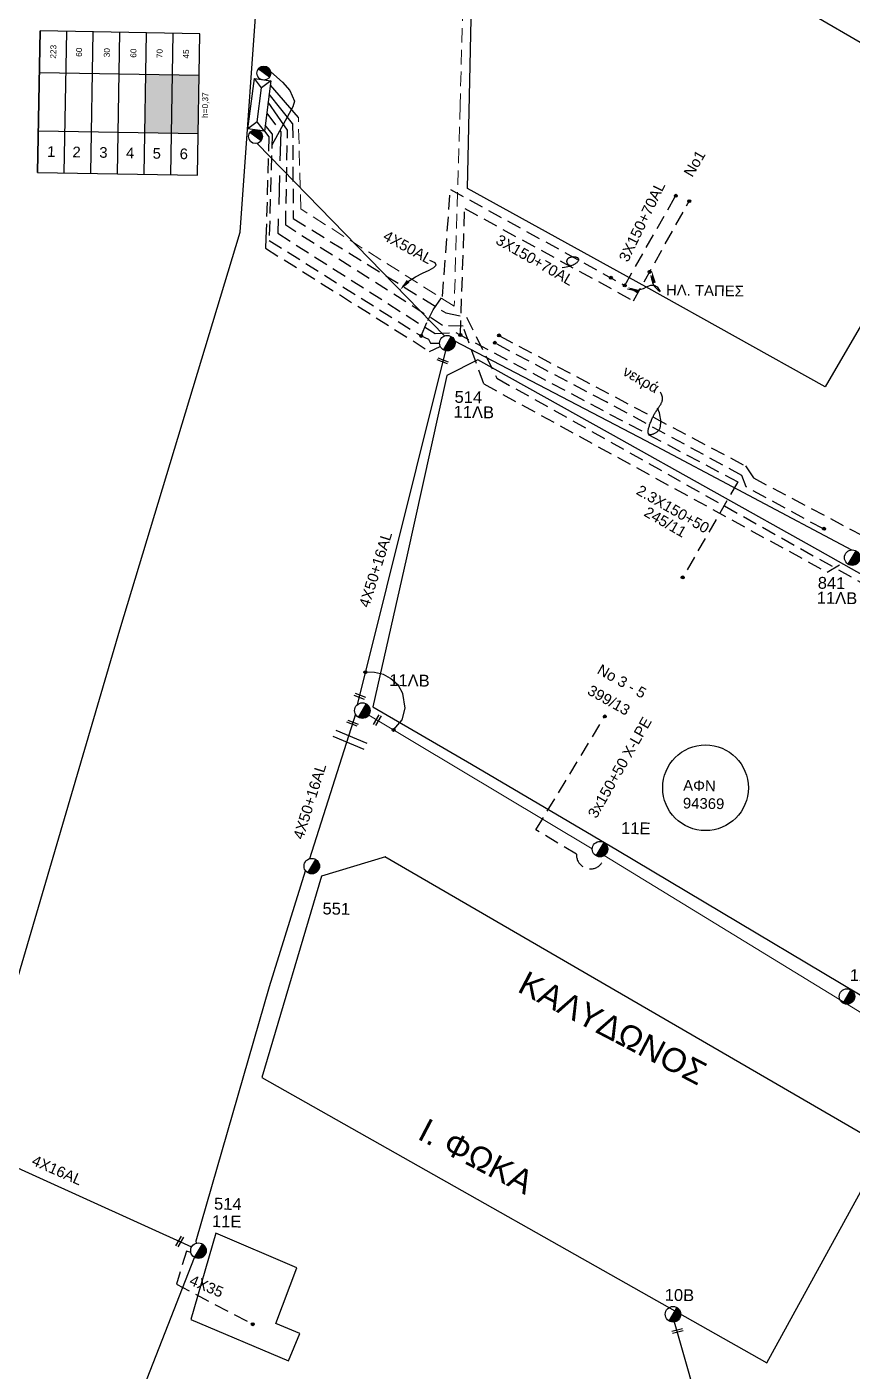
# Model space of a CAD drawing. Header units: millimetres. Extents: x 2875 to 4053, y 1200 to 1741.
# Drawn here: x 3603.2 to 3675.4, y 1558.4 to 1676.1 of the extents above; entities that cross this region are included whole.
import ezdxf
from ezdxf.enums import TextEntityAlignment as Align

# ---------------------------------------------------------------- set-up
doc = ezdxf.new("R2010")
doc.units = ezdxf.units.MM
doc.linetypes.add('DASHED', pattern=[19.05, 12.7, -6.35])
doc.layers.add('Άγνωστα', color=7, linetype='Continuous', lineweight=5)
for name, color, linetype in [('Ασφαλειοκιβώτια Χ.Τ 6 αναχωρήσεων', 7, 'Continuous'), ('Γέφυρες Εναέριου Δικτύου', 7, 'Continuous'), ('Γυμνά εναέρια ΧΤ (3Φ)   4x16AL', 7, 'Continuous'), ('Γυμνά εναέρια ΧΤ (3Φ)   4x35AL', 7, 'Continuous'), ('Γυμνά εναέρια ΧΤ (3Φ)   4x50AL', 7, 'Continuous'), ('Γυμνά εναέρια ΧΤ και ΦΟΠ (3Φ)   4x50+16AL', 7, 'Continuous'), ('Επιγραφές - Σχήματα', 7, 'Continuous'), ('Καλώδια ΧΤ   3x150+50AL XLPE', 7, 'DASHED'), ('Καλώδια ΧΤ   3x150+70AL', 7, 'DASHED'), ('Μηχανική τομή', 7, 'Continuous'), ('Στύλος ΦΜ', 7, 'Continuous'), ('Στύλος ΦΜ @ 1', 7, 'Continuous'), ('Συνδέσεις', 7, 'Continuous'), ('Τομή', 7, 'Continuous'), ('Υποσταθμός εναέριος 2 στύλων', 7, 'Continuous'), ('Υποσταθμός πόλεως', 7, 'Continuous'), ('Υπόβαθρο ΔΕΗ', 7, 'Continuous'), ('Υπόγεια καλώδια Δικτύου ΧΤ και Παρ. ΧΤ - 3X150+70 AL', 7, 'DASHED')]:
    doc.layers.add(name, color=color, linetype=linetype)
doc.styles.add('arial', font='ARIAL.TTF')
doc.styles.get("Standard").update_dxf_attribs({"font": 'ARIAL.TTF'})
doc.linetypes.add('SYN_LINE', pattern='A,0.5,-0.0001,["/\\/\\/\\/",Standard,S=0.1,R=0,X=0,Y=-0.05],-0.25', length=0.7501)

# ---------------------------------------------------------------- blocks, each defined once
blk = doc.blocks.new('_ΣΥΝΔΕΣΗ')
at = {"layer": 'Συνδέσεις', "linetype": 'SYN_LINE', "ltscale": 40}
blk.add_hatch(color=256, dxfattribs=at).paths.add_polyline_path([(0.5, -0.01, 1), (-0.5, -0.01, 1)])
at = {"layer": 'Συνδέσεις'}
blk.add_circle((0, -0.01), 0.5, dxfattribs=at)
blk = doc.blocks.new('ΥΠΑΡΧΩΝ ΤΣΙΜΕΝΤΕΝΙΟΣ ΣΤΥΛΟΣ')
at = {"layer": 'Στύλος ΦΜ'}
blk.add_hatch(color=256, dxfattribs=at).paths.add_polyline_path([(-1.29, -2.28, 0.574793), (2.62, 0, 0.268822), (1.3, 2.27)])
blk.add_line((-1.29, -2.28), (1.3, 2.27), dxfattribs=at)
blk.add_circle((0, 0), 2.62, dxfattribs=at)
at = {"layer": 'Στύλος ΦΜ', "flags": 4}
for tag, p in [('ΑΡΙΘΜΟΣ', (-4.68, 8.05)), ('ΤΥΠΟΣ', (-4.91, 3.03))]:
    blk.add_attdef(tag, p, '', height=4, dxfattribs=at)
blk = doc.blocks.new('ΜΗΧΑΝΙΚΗ ΤΟΜΗ')
at = {"layer": 'Μηχανική τομή', "ltscale": 40}
for p, q in [((-1.89, 0.78), (1.89, 0.78)), ((1.89, 0), (-1.89, 0))]:
    blk.add_line(p, q, dxfattribs=at)
blk = doc.blocks.new('ΥΠΟΣΤΑΘΜΟΣ ΕΝΑΕΡΙΟΣ ΕΠΙ 2 ΣΤΥΛΩΝ')
at = {"layer": 'Υποσταθμός εναέριος 2 στύλων', "linetype": 'Continuous'}
for points in [[(-11.97, -2.11, 0.574793), (-8.45, -0.07, 0.268822), (-9.64, 1.98)], [(9.68, -2.15, 0.574793), (13.19, -0.1, 0.268822), (12.01, 1.95)]]:
    blk.add_hatch(color=256, dxfattribs=at).paths.add_polyline_path(points)
for p, q in [((-11.97, -2.11), (-9.64, 1.98)), ((9.68, -2.15), (12.01, 1.95))]:
    blk.add_line(p, q, dxfattribs=at)
for centre in [(-10.81, -0.07), (10.84, -0.1)]:
    blk.add_circle(centre, 2.36, dxfattribs=at)
at = {"layer": 'Υποσταθμός πόλεως', "linetype": 'Continuous', "ltscale": 40}
blk.add_lwpolyline([(-8.57, 2.82), (8.57, 2.82), (8.57, -2.82), (-8.57, -2.82)], close=True, dxfattribs=at)
for points in [[(-5.75, 0), (-8.57, 2.82)], [(-8.57, -2.82), (-5.75, 0)], [(-5.75, 0), (5.75, 0)], [(5.75, 0), (8.57, 2.82)], [(8.57, -2.82), (5.75, 0)]]:
    blk.add_lwpolyline(points, dxfattribs=at)
at = {"layer": 'Υποσταθμός εναέριος 2 στύλων', "ltscale": 40, "flags": 1}
for tag, p in [('ΜΕΤΑΣΧΗΜΑΤΙΣΜΟΣ', (14.09, 2.51)), ('ΙΣΧΥΣ', (14.07, -0.28)), ('ΑΡΙΘΜΟΣ', (14.19, -3))]:
    blk.add_attdef(tag, p, '', height=1.8, dxfattribs=at)
blk = doc.blocks.new('ΤΟΜΗ')
at = {"layer": 'Τομή', "ltscale": 40}
for p, q in [((-5.68, 0), (5.68, 0)), ((5.68, -2.33), (-5.68, -2.33))]:
    blk.add_line(p, q, dxfattribs=at)
blk = doc.blocks.new('ΑΣΦΑΛΕΙΟΚΙΒΩΤΙΟ ΥΠΟΣΤΑΘΜΟΥ 6 ΑΝΑΧΩΡΗΣΕΩΝ')
at = {"layer": 'Ασφαλειοκιβώτια Χ.Τ 6 αναχωρήσεων', "ltscale": 40}
for p, q in [((-23.91, 27), (23.91, 27)), ((-9.83, 27), (-9.83, -27)), ((9.83, 27), (9.83, -27)), ((-23.91, 18), (23.91, 18)), ((-23.91, 9), (23.91, 9)), ((-23.91, 0), (23.91, 0)), ((-23.91, -9), (23.91, -9)), ((-23.91, -18), (23.91, -18))]:
    blk.add_line(p, q, dxfattribs=at)
at = {"layer": 'Ασφαλειοκιβώτια Χ.Τ 6 αναχωρήσεων'}
blk.add_lwpolyline([(-23.91, -27), (23.91, -27), (23.91, 27), (-23.91, 27)], close=True, dxfattribs=at)
for s, p in [('1', (-18.59, 23.92)), ('2', (-18.59, 15.35)), ('3', (-18.59, 6.28)), ('4', (-18.59, -2.75)), ('5', (-18.59, -11.76)), ('6', (-18.59, -20.89))]:
    blk.add_text(s, height=3.6, rotation=270, dxfattribs=at).set_placement(p)
at = {"layer": 'Ασφαλειοκιβώτια Χ.Τ 6 αναχωρήσεων', "ltscale": 40}
for tag, height, p in [('ΟΝΟΜΑ', 5, (-0.27, 31.68)), ('ΚΕΙΜΕΝΟ 1', 2, (16.95, 22.41)), ('ΚΕΙΜΕΝΟ 2', 2, (16.95, 13.71)), ('ΚΕΙΜΕΝΟ 3', 2, (16.95, 4.31)), ('ΚΕΙΜΕΝΟ 4', 2, (16.95, -4.67)), ('ΚΕΙΜΕΝΟ 5', 2, (16.95, -13.51)), ('ΚΕΙΜΕΝΟ 6', 2, (16.95, -22.43)), ('ΣΧ', 2, (-0.21, -29.21))]:
    blk.add_attdef(tag, text='', height=height, dxfattribs=at).set_placement(p, align=Align.MIDDLE_CENTER)

msp = doc.modelspace()

# ---------------------------------------------------------------- hatches: boundary and pattern name
at = {"layer": 'Ασφαλειοκιβώτια Χ.Τ 6 αναχωρήσεων'}
for color, points in [(30, [(3615.92, 1671.92), (3613.589, 1671.96), (3613.502, 1666.869), (3615.833, 1666.829)]), (173, [(3618.251, 1671.88), (3615.92, 1671.92), (3615.833, 1666.829), (3618.164, 1666.789)]), (1, [(3618.251, 1671.88), (3615.92, 1671.92), (3615.833, 1666.829), (3618.164, 1666.789)]), (5, [(3618.251, 1671.88), (3615.92, 1671.92), (3615.833, 1666.829), (3618.164, 1666.789)]), (27, [(3618.251, 1671.88), (3615.92, 1671.92), (3615.833, 1666.829), (3618.164, 1666.789)])]:
    msp.add_hatch(color=color, dxfattribs=at).paths.add_polyline_path(points)

# ---------------------------------------------------------------- linework, layer by layer
at = {"layer": 'Άγνωστα', "color": 1, "linetype": 'DASHED', "ltscale": 0.1}
for points in [[(3644.051, 1716.51), (3643.331, 1704.488), (3641.589, 1687.438), (3641.101, 1669.269), (3640.587, 1651.663), (3627.147, 1660.178)], [(3627.147, 1660.178), (3626.939, 1668.186)]]:
    msp.add_lwpolyline(points, dxfattribs=at)
at = {"layer": 'Άγνωστα', "color": 5}
for points in [[(3633.099, 1615.874), (3652.676, 1604.147)], [(3653.725, 1603.569), (3691.525, 1580.428)]]:
    msp.add_lwpolyline(points, dxfattribs=at)
at = {"layer": 'Γέφυρες Εναέριου Δικτύου'}
msp.add_lwpolyline([(3635.272, 1614.573), (3636.015, 1615.463), (3636.299, 1616.476), (3636.079, 1617.759), (3635.698, 1618.462), (3635.019, 1619.066), (3634.386, 1619.431), (3633.617, 1619.601), (3632.806, 1619.629)], dxfattribs=at)
at = {"layer": 'Γυμνά εναέρια ΧΤ (3Φ)   4x16AL', "color": 1, "ltscale": 0.1}
msp.add_lwpolyline([(3617.609, 1569.284), (3599.19, 1577.645)], dxfattribs=at)
at = {"layer": 'Γυμνά εναέρια ΧΤ (3Φ)   4x35AL', "color": 1, "linetype": 'DASHED', "ltscale": 0.1}
msp.add_lwpolyline([(3617.536, 1568.821), (3617.151, 1568.951), (3616.26, 1566.048), (3622.946, 1562.539)], dxfattribs=at)
at = {"layer": 'Γυμνά εναέρια ΧΤ (3Φ)   4x50AL', "color": 173}
for points in [[(3623.337, 1665.923), (3639.731, 1649.064)], [(3623.599, 1666.369), (3623.599, 1666.369)]]:
    msp.add_lwpolyline(points, dxfattribs=at)
at = {"layer": 'Γυμνά εναέρια ΧΤ και ΦΟΠ (3Φ)   4x50+16AL', "color": 30, "linetype": 'DASHED', "ltscale": 0.1}
msp.add_lwpolyline([(3626.437, 1667.665), (3626.49, 1659.349)], dxfattribs=at)
at = {"layer": 'Γυμνά εναέρια ΧΤ και ΦΟΠ (3Φ)   4x50+16AL', "color": 5, "linetype": 'DASHED', "ltscale": 0.1}
for points in [[(3624.652, 1666.757), (3624.379, 1657.432)], [(3624.379, 1657.432), (3637.691, 1649.063), (3638.332, 1648.785), (3638.52, 1648.417), (3639.301, 1648.425)]]:
    msp.add_lwpolyline(points, dxfattribs=at)
at = {"layer": 'Γυμνά εναέρια ΧΤ και ΦΟΠ (3Φ)   4x50+16AL', "color": 7, "linetype": 'DASHED', "ltscale": 0.1}
msp.add_lwpolyline([(3644.555, 1649.06), (3666.078, 1637.695), (3666.784, 1636.629), (3676.491, 1631.5), (3677.465, 1630.935), (3677.933, 1630.074), (3697.429, 1618.716), (3697.429, 1618.716)], dxfattribs=at)
at = {"layer": 'Γυμνά εναέρια ΧΤ και ΦΟΠ (3Φ)   4x50+16AL', "color": 5}
msp.add_lwpolyline([(3639.813, 1647.775), (3632.095, 1616.772)], dxfattribs=at)
at = {"layer": 'Γυμνά εναέρια ΧΤ και ΦΟΠ (3Φ)   4x50+16AL', "color": 1}
for points in [[(3631.94, 1615.956), (3627.915, 1603.295)], [(3604.699, 1534.737), (3617.85, 1568.398)]]:
    msp.add_lwpolyline(points, dxfattribs=at)
at = {"layer": 'Γυμνά εναέρια ΧΤ και ΦΟΠ (3Φ)   4x50+16AL', "color": 1, "ltscale": 0.1}
msp.add_lwpolyline([(3618.026, 1569.639), (3617.989, 1569.848), (3624.419, 1592.097), (3627.576, 1602.242)], dxfattribs=at)
at = {"layer": 'Γυμνά εναέρια ΧΤ και ΦΟΠ (3Φ)   4x50+16AL', "color": 133, "ltscale": 0.1}
msp.add_lwpolyline([(3667.779, 1535), (3659.861, 1562.725)], dxfattribs=at)
at = {"layer": 'Επιγραφές - Σχήματα', "color": 30}
msp.add_lwpolyline([(3626.437, 1667.665), (3624.388, 1670.218)], dxfattribs=at)
at = {"layer": 'Επιγραφές - Σχήματα', "color": 1}
msp.add_lwpolyline([(3626.939, 1668.186), (3624.491, 1671.016)], dxfattribs=at)
at = {"layer": 'Επιγραφές - Σχήματα', "color": 27}
msp.add_lwpolyline([(3625.991, 1667.078), (3624.298, 1669.521)], dxfattribs=at)
at = {"layer": 'Επιγραφές - Σχήματα', "color": 5}
msp.add_lwpolyline([(3624.652, 1666.757), (3624.038, 1667.503)], dxfattribs=at)
at = {"layer": 'Επιγραφές - Σχήματα'}
for points in [[(3650.05, 1655.068), (3650.231, 1655.085), (3650.395, 1655.109), (3650.543, 1655.139), (3650.677, 1655.173), (3650.796, 1655.211), (3650.903, 1655.252), (3650.999, 1655.294), (3651.084, 1655.337), (3651.161, 1655.38), (3651.228, 1655.423), (3651.288, 1655.465), (3651.339, 1655.506), (3651.382, 1655.546), (3651.418, 1655.584), (3651.446, 1655.621), (3651.467, 1655.657), (3651.482, 1655.691), (3651.49, 1655.723), (3651.492, 1655.753), (3651.489, 1655.782), (3651.48, 1655.808), (3651.466, 1655.833), (3651.447, 1655.856), (3651.423, 1655.878), (3651.395, 1655.897), (3651.364, 1655.915), (3651.328, 1655.931), (3651.289, 1655.944), (3651.247, 1655.956), (3651.201, 1655.965), (3651.152, 1655.971), (3651.1, 1655.975), (3651.046, 1655.976), (3650.99, 1655.974), (3650.933, 1655.969), (3650.876, 1655.962), (3650.821, 1655.953), (3650.768, 1655.941), (3650.718, 1655.927), (3650.672, 1655.91), (3650.631, 1655.892), (3650.596, 1655.871), (3650.564, 1655.849), (3650.537, 1655.826), (3650.513, 1655.802), (3650.493, 1655.777), (3650.476, 1655.751), (3650.462, 1655.726), (3650.45, 1655.7), (3650.44, 1655.674), (3650.433, 1655.648), (3650.428, 1655.622), (3650.427, 1655.595), (3650.428, 1655.567), (3650.432, 1655.538), (3650.439, 1655.507), (3650.449, 1655.475), (3650.465, 1655.442), (3650.489, 1655.407), (3650.522, 1655.371), (3650.567, 1655.333), (3650.626, 1655.294), (3650.702, 1655.253), (3650.796, 1655.211)], [(3636.066, 1653.394), (3636.576, 1653.862), (3637.185, 1654.247), (3637.814, 1654.565), (3638.381, 1654.83), (3638.808, 1655.058), (3639.014, 1655.266), (3638.918, 1655.467), (3638.44, 1655.68)], [(3655.769, 1653.191), (3656.299, 1653.058), (3656.754, 1653.091), (3657.148, 1653.222), (3657.492, 1653.382), (3657.799, 1653.503), (3658.08, 1653.516), (3658.348, 1653.352), (3658.616, 1652.943)], [(3657.792, 1654.358), (3657.865, 1654.05), (3657.939, 1653.8), (3658.017, 1653.598), (3658.104, 1653.434), (3658.203, 1653.296), (3658.319, 1653.176), (3658.455, 1653.061), (3658.616, 1652.943)], [(3658.358, 1642.784), (3658.447, 1642.561), (3658.515, 1642.357), (3658.564, 1642.17), (3658.598, 1642), (3658.619, 1641.846), (3658.631, 1641.706), (3658.635, 1641.579), (3658.634, 1641.465), (3658.631, 1641.363), (3658.626, 1641.27), (3658.618, 1641.187), (3658.607, 1641.112), (3658.592, 1641.044), (3658.574, 1640.982), (3658.551, 1640.924), (3658.524, 1640.871), (3658.492, 1640.82), (3658.456, 1640.772), (3658.415, 1640.727), (3658.372, 1640.684), (3658.326, 1640.645), (3658.278, 1640.608), (3658.228, 1640.574), (3658.177, 1640.544), (3658.126, 1640.516), (3658.075, 1640.492), (3658.025, 1640.471), (3657.976, 1640.453), (3657.929, 1640.439), (3657.884, 1640.427), (3657.842, 1640.419), (3657.803, 1640.414), (3657.768, 1640.412), (3657.737, 1640.414), (3657.708, 1640.418), (3657.683, 1640.425), (3657.661, 1640.434), (3657.641, 1640.446), (3657.623, 1640.46), (3657.607, 1640.476), (3657.593, 1640.494), (3657.58, 1640.514), (3657.57, 1640.538), (3657.562, 1640.565), (3657.557, 1640.596), (3657.554, 1640.632), (3657.554, 1640.673), (3657.558, 1640.72), (3657.565, 1640.774), (3657.575, 1640.833), (3657.588, 1640.898), (3657.604, 1640.967), (3657.623, 1641.04), (3657.645, 1641.116), (3657.669, 1641.195), (3657.695, 1641.275), (3657.724, 1641.357), (3657.754, 1641.439), (3657.786, 1641.522), (3657.82, 1641.604), (3657.854, 1641.686), (3657.889, 1641.766), (3657.924, 1641.844), (3657.959, 1641.92), (3657.994, 1641.994), (3658.029, 1642.065), (3658.065, 1642.134), (3658.1, 1642.201), (3658.137, 1642.267), (3658.174, 1642.333), (3658.213, 1642.398), (3658.254, 1642.463), (3658.296, 1642.528), (3658.34, 1642.594), (3658.384, 1642.659), (3658.429, 1642.723), (3658.472, 1642.786), (3658.515, 1642.847), (3658.555, 1642.907), (3658.593, 1642.964), (3658.628, 1643.018), (3658.66, 1643.071), (3658.689, 1643.123), (3658.715, 1643.174), (3658.739, 1643.226), (3658.76, 1643.28), (3658.779, 1643.336), (3658.796, 1643.396), (3658.81, 1643.46), (3658.82, 1643.529), (3658.823, 1643.606), (3658.815, 1643.691), (3658.795, 1643.786), (3658.76, 1643.893), (3658.706, 1644.013), (3658.632, 1644.147)]]:
    msp.add_lwpolyline(points, dxfattribs=at)
msp.add_circle((3662.586, 1609.505), 3.751, dxfattribs=at)
for points in [[(3657.897, 1653.676), (3657.903, 1654.727), (3658.238, 1653.731)], [(3636.677, 1653.736), (3635.842, 1653.098), (3636.425, 1653.972)], [(3656.652, 1652.767), (3655.764, 1653.329), (3656.786, 1653.085)]]:
    msp.add_solid(points, dxfattribs=at)
at = {"layer": 'Καλώδια ΧΤ   3x150+50AL XLPE', "ltscale": 0.1}
msp.add_lwpolyline([(3623.973, 1667), (3624.364, 1666.502), (3624.104, 1657.604), (3624.078, 1656.734), (3638.432, 1647.712), (3639.364, 1648.146)], dxfattribs=at)
at = {"layer": 'Καλώδια ΧΤ   3x150+50AL XLPE', "color": 30, "linetype": 'DASHED', "ltscale": 0.1}
msp.add_lwpolyline([(3626.49, 1659.349), (3639.864, 1651.079), (3641.647, 1650.721), (3644.32, 1645.36)], dxfattribs=at)
at = {"layer": 'Καλώδια ΧΤ   3x150+50AL XLPE', "color": 30, "ltscale": 0.1}
msp.add_lwpolyline([(3644.32, 1645.36), (3696.961, 1615.831), (3699.581, 1615.705)], dxfattribs=at)
at = {"layer": 'Καλώδια ΧΤ   3x150+50AL XLPE', "color": 5, "ltscale": 0.1}
msp.add_lwpolyline([(3653.725, 1603.569, -1.0068382), (3651.294, 1603.686), (3647.739, 1605.816), (3653.836, 1615.868)], format="xyb", dxfattribs=at)
at = {"layer": 'Καλώδια ΧΤ   3x150+70AL', "color": 173, "ltscale": 0.2}
msp.add_lwpolyline([(3625.393, 1666.922), (3625.147, 1658.049)], dxfattribs=at)
at = {"layer": 'Υπόβαθρο ΔΕΗ', "ltscale": 0.1}
for points in [[(3544.468, 1707.688), (3528.479, 1697.216), (3512.135, 1686.477), (3508.288, 1689.436), (3471.173, 1657.116), (3426.417, 1618.089), (3400.959, 1595.92), (3382.026, 1579.924), (3562.541, 1488.659), (3581.02, 1531.217), (3584.201, 1530.682), (3602.253, 1592.476), (3611.325, 1623.345), (3621.855, 1658.158), (3623.577, 1682.334), (3625.312, 1706.779)], [(3634.573, 1603.458), (3628.965, 1601.755), (3623.734, 1584.145), (3667.946, 1559.159), (3678.323, 1578.037), (3634.508, 1603.468)], [(3619.725, 1570.515), (3617.534, 1562.943), (3626.071, 1559.348), (3627.074, 1561.728), (3624.972, 1562.614), (3626.805, 1567.478), (3619.725, 1570.515)]]:
    msp.add_lwpolyline(points, dxfattribs=at)
at = {"layer": 'Υπόβαθρο ΔΕΗ'}
msp.add_lwpolyline([(3642.318, 1688.079), (3649.276, 1690.367), (3661.45, 1683.34), (3686.993, 1668.478), (3673.047, 1644.607), (3657.361, 1653.349), (3641.744, 1661.961), (3642.135, 1679.546), (3642.318, 1688.079)], dxfattribs=at)
msp.add_lwpolyline([(3683.576, 1586.948), (3690.682, 1599.541), (3699.459, 1615.079), (3672.405, 1630.331), (3654.281, 1640.483), (3642.655, 1646.976), (3639.93, 1645.594), (3636.402, 1629.635), (3633.449, 1616.591), (3642.089, 1611.585), (3654.877, 1604.057)], close=True, dxfattribs=at)
at = {"layer": 'Υπόγεια καλώδια Δικτύου ΧΤ και Παρ. ΧΤ - 3X150+70 AL', "color": 5, "linetype": 'Continuous', "ltscale": 0.1}
msp.add_lwpolyline([(3624.517, 1672.194), (3625.566, 1671.268), (3626.2, 1670.549), (3626.598, 1669.616), (3626.45, 1669.13), (3624.623, 1665.779)], dxfattribs=at)
at = {"layer": 'Υπόγεια καλώδια Δικτύου ΧΤ και Παρ. ΧΤ - 3X150+70 AL', "color": 173, "ltscale": 0.1}
for points in [[(3624.175, 1668.568), (3625.393, 1666.922)], [(3641.126, 1649.143), (3641.506, 1660.217), (3656.278, 1652.138), (3661.157, 1660.864)], [(3625.147, 1658.049), (3638.907, 1649.267), (3640.724, 1649.356), (3665.414, 1636.292), (3660.587, 1627.922)]]:
    msp.add_lwpolyline(points, dxfattribs=at)
at = {"layer": 'Υπόγεια καλώδια Δικτύου ΧΤ και Παρ. ΧΤ - 3X150+70 AL', "color": 27, "ltscale": 0.1}
for points in [[(3625.831, 1658.753), (3625.991, 1667.078)], [(3643.175, 1644.859), (3641.356, 1649.906), (3639.57, 1649.986), (3625.831, 1658.753)], [(3643.175, 1644.859), (3673.225, 1628.389), (3674.84, 1629.318)]]:
    msp.add_lwpolyline(points, dxfattribs=at)
at = {"layer": 'Υπόγεια καλώδια Δικτύου ΧΤ και Παρ. ΧΤ - 3X150+70 AL', "color": 5, "ltscale": 0.1}
msp.add_lwpolyline([(3637.691, 1649.063), (3638.273, 1650.426), (3638.742, 1651.356), (3639.567, 1652.527), (3640.246, 1661.887), (3655.515, 1653.49), (3659.985, 1661.34)], dxfattribs=at)
at = {"layer": 'Υπόγεια καλώδια Δικτύου ΧΤ και Παρ. ΧΤ - 3X150+70 AL', "color": 173, "linetype": 'Continuous', "ltscale": 0.1}
msp.add_lwpolyline([(3640.623, 1648.643), (3657.318, 1639.922), (3675.365, 1630.33)], dxfattribs=at)
at = {"layer": 'Υπόγεια καλώδια Δικτύου ΧΤ και Παρ. ΧΤ - 3X150+70 AL', "color": 7, "ltscale": 0.1}
msp.add_lwpolyline([(3672.903, 1632.167), (3672.903, 1632.167), (3672.903, 1632.167), (3666.139, 1635.85), (3665.766, 1636.858), (3653.878, 1643.294), (3644.131, 1648.441)], dxfattribs=at)

# ---------------------------------------------------------------- block references
at = {"layer": 'Άγνωστα', "xscale": 0.2590415103700448, "yscale": 0.2590415103700448, "zscale": 0.2590415103700448, "rotation": 359.0199368875902}
msp.add_blockref('_ΣΥΝΔΕΣΗ', (3622.947, 1562.542), dxfattribs=at)
at = {"layer": 'Ασφαλειοκιβώτια Χ.Τ 6 αναχωρήσεων'}
ref = msp.add_blockref('ΑΣΦΑΛΕΙΟΚΙΒΩΤΙΟ ΥΠΟΣΤΑΘΜΟΥ 6 ΑΝΑΧΩΡΗΣΕΩΝ', (3611.215, 1669.454), dxfattribs=dict(at, xscale=0.2590415103700448, yscale=0.2590415103700448, zscale=0.2590415103700448, rotation=89.0199368875902))
ref.add_attrib('ΣΧ', 'h=0,37', dxfattribs={"ltscale": 40, "height": 0.5181, "rotation": 89.01994}).set_placement((3618.778, 1669.269), align=Align.MIDDLE_CENTER)
ref.add_attrib('ΚΕΙΜΕΝΟ 2', '60', dxfattribs={"ltscale": 40, "height": 0.5181, "rotation": 89.01994}).set_placement((3607.74, 1673.906), align=Align.MIDDLE_CENTER)
ref.add_attrib('ΚΕΙΜΕΝΟ 1', '223', dxfattribs={"ltscale": 40, "height": 0.5181, "rotation": 89.01994}).set_placement((3605.485, 1673.944), align=Align.MIDDLE_CENTER)
ref.add_attrib('ΚΕΙΜΕΝΟ 3', '30', dxfattribs={"ltscale": 40, "height": 0.5181, "rotation": 89.01994}).set_placement((3610.174, 1673.864), align=Align.MIDDLE_CENTER)
ref.add_attrib('ΚΕΙΜΕΝΟ 4', '60', dxfattribs={"ltscale": 40, "height": 0.5181, "rotation": 89.01994}).set_placement((3612.499, 1673.824), align=Align.MIDDLE_CENTER)
ref.add_attrib('ΚΕΙΜΕΝΟ 5', '70', dxfattribs={"ltscale": 40, "height": 0.5181, "rotation": 89.01994}).set_placement((3614.789, 1673.785), align=Align.MIDDLE_CENTER)
ref.add_attrib('ΚΕΙΜΕΝΟ 6', '45', dxfattribs={"ltscale": 40, "height": 0.5181, "rotation": 89.01994}).set_placement((3617.1, 1673.746), align=Align.MIDDLE_CENTER)
at = {"layer": 'Μηχανική τομή'}
for p, xscale, yscale, zscale, rotation in [((3639.611, 1646.974), 0.2590415103703176, 0.2590415103703176, 0.2590415103703176, 159.0095671365316), ((3632.36, 1617.612), 0.2590415103703176, 0.2590415103703176, 0.2590415103703176, 159.0095671365316), ((3633.944, 1615.371), 0.259041510370373, 0.259041510370373, 0.259041510370373, 59.03639028626092), ((3631.715, 1615.255), 0.2590415103703176, 0.2590415103703176, 0.2590415103703176, 159.0095671365316), ((3616.641, 1569.737), 0.2590415103700999, 0.2590415103700999, 0.2590415103700999, 60.99314424882882), ((3660.161, 1561.85), 0.2590415103700163, 0.2590415103700163, 0.2590415103700163, 14.46449590608975)]:
    msp.add_blockref('ΜΗΧΑΝΙΚΗ ΤΟΜΗ', p, dxfattribs=dict(at, xscale=xscale, yscale=yscale, zscale=zscale, rotation=rotation))
at = {"layer": 'Στύλος ΦΜ @ 1', "ltscale": 40}
ref = msp.add_blockref('ΥΠΑΡΧΩΝ ΤΣΙΜΕΝΤΕΝΙΟΣ ΣΤΥΛΟΣ', (3639.979, 1648.433), dxfattribs=dict(at, xscale=0.2590415103700448, yscale=0.2590415103700448, zscale=0.2590415103700448, rotation=359.0199368875902))
ref.add_attrib('ΤΥΠΟΣ', '11ΛΒ', (3640.525, 1641.911), dxfattribs={"layer": 'Στύλος ΦΜ', "height": 1.0362, "rotation": 359.01994, "flags": 4})
ref.add_attrib('ΑΡΙΘΜΟΣ', '514', (3640.609, 1643.212), dxfattribs={"layer": 'Στύλος ΦΜ', "height": 1.0362, "rotation": 359.01994, "flags": 4})
ref = msp.add_blockref('ΥΠΑΡΧΩΝ ΤΣΙΜΕΝΤΕΝΙΟΣ ΣΤΥΛΟΣ', (3675.428, 1629.655), dxfattribs=dict(at, xscale=0.2590415103700448, yscale=0.2590415103700448, zscale=0.2590415103700448, rotation=359.0199368875902))
ref.add_attrib('ΤΥΠΟΣ', '11ΛΒ', (3672.32, 1625.636), dxfattribs={"layer": 'Στύλος ΦΜ', "height": 1.0362, "rotation": 359.01994, "flags": 4})
ref.add_attrib('ΑΡΙΘΜΟΣ', '841', (3672.404, 1626.937), dxfattribs={"layer": 'Στύλος ΦΜ', "height": 1.0362, "rotation": 359.01994, "flags": 4})
ref = msp.add_blockref('ΥΠΑΡΧΩΝ ΤΣΙΜΕΝΤΕΝΙΟΣ ΣΤΥΛΟΣ', (3632.544, 1616.264), dxfattribs=dict(at, xscale=0.2590415103700448, yscale=0.2590415103700448, zscale=0.2590415103700448, rotation=359.0199368875902))
ref.add_attrib('ΤΥΠΟΣ', '11ΛΒ', (3634.892, 1618.423), dxfattribs={"layer": 'Στύλος ΦΜ', "height": 1.0362, "rotation": 359.01994, "flags": 4})
ref = msp.add_blockref('ΥΠΑΡΧΩΝ ΤΣΙΜΕΝΤΕΝΙΟΣ ΣΤΥΛΟΣ', (3653.353, 1604.136), dxfattribs=dict(at, xscale=0.2590415103700448, yscale=0.2590415103700448, zscale=0.2590415103700448, rotation=359.0199368875902))
ref.add_attrib('ΤΥΠΟΣ', '11E', (3655.187, 1605.469), dxfattribs={"layer": 'Στύλος ΦΜ', "height": 1.0362, "rotation": 359.01994, "flags": 4})
ref = msp.add_blockref('ΥΠΑΡΧΩΝ ΤΣΙΜΕΝΤΕΝΙΟΣ ΣΤΥΛΟΣ', (3628.118, 1602.649), dxfattribs=dict(at, xscale=0.2590415103700448, yscale=0.2590415103700448, zscale=0.2590415103700448, rotation=359.0199368875902))
ref.add_attrib('ΤΥΠΟΣ', '551', (3629.048, 1598.422), dxfattribs={"layer": 'Στύλος ΦΜ', "height": 1.0362, "rotation": 359.01994, "flags": 4})
ref = msp.add_blockref('ΥΠΑΡΧΩΝ ΤΣΙΜΕΝΤΕΝΙΟΣ ΣΤΥΛΟΣ', (3674.97, 1591.233), dxfattribs=dict(at, xscale=0.2590415103700448, yscale=0.2590415103700448, zscale=0.2590415103700448, rotation=359.0199368875902))
ref.add_attrib('ΤΥΠΟΣ', '12E', (3675.213, 1592.595), dxfattribs={"layer": 'Στύλος ΦΜ', "height": 1.0362, "rotation": 359.01994, "flags": 4})
ref = msp.add_blockref('ΥΠΑΡΧΩΝ ΤΣΙΜΕΝΤΕΝΙΟΣ ΣΤΥΛΟΣ', (3618.194, 1568.982), dxfattribs=dict(at, xscale=0.2590415103700448, yscale=0.2590415103700448, zscale=0.2590415103700448, rotation=359.0199368875902))
ref.add_attrib('ΤΥΠΟΣ', '514', (3619.551, 1572.579), dxfattribs={"layer": 'Στύλος ΦΜ', "height": 1.0362, "rotation": 359.01994, "flags": 4})
ref.add_attrib('ΑΡΙΘΜΟΣ', '11E', (3619.372, 1571.049), dxfattribs={"layer": 'Στύλος ΦΜ', "height": 1.0362, "rotation": 359.01994, "flags": 4})
ref = msp.add_blockref('ΥΠΑΡΧΩΝ ΤΣΙΜΕΝΤΕΝΙΟΣ ΣΤΥΛΟΣ', (3659.741, 1563.415), dxfattribs=dict(at, xscale=0.2590415103700448, yscale=0.2590415103700448, zscale=0.2590415103700448, rotation=359.0199368875902))
ref.add_attrib('ΤΥΠΟΣ', '10B', (3659.008, 1564.599), dxfattribs={"layer": 'Στύλος ΦΜ', "height": 1.0362, "rotation": 359.01994, "flags": 4})
at = {"layer": 'Συνδέσεις', "xscale": 0.2590415103700448, "yscale": 0.2590415103700448, "zscale": 0.2590415103700448, "rotation": 359.0199368875902}
for p in [(3659.986, 1661.343), (3661.157, 1660.867), (3657.695, 1654.673), (3654.304, 1654.16), (3655.516, 1653.493), (3637.692, 1649.066), (3641.127, 1649.146), (3644.516, 1649.112), (3644.141, 1648.473), (3672.959, 1632.187), (3660.588, 1627.925), (3632.807, 1619.632), (3653.772, 1615.758), (3635.273, 1614.576)]:
    msp.add_blockref('_ΣΥΝΔΕΣΗ', p, dxfattribs=at)
at = {"layer": 'Τομή', "xscale": 0.2590415103698329, "yscale": 0.2590415103698329, "zscale": 0.2590415103698329, "rotation": 337.3063564796636}
msp.add_blockref('ΤΟΜΗ', (3631.588, 1613.987), dxfattribs=at)
at = {"layer": 'Υποσταθμός εναέριος 2 στύλων', "xscale": 0.2590415103700029, "yscale": 0.2590415103700029, "zscale": 0.2590415103700029, "rotation": 82.64343610150748}
msp.add_blockref('ΥΠΟΣΤΑΘΜΟΣ ΕΝΑΕΡΙΟΣ ΕΠΙ 2 ΣΤΥΛΩΝ', (3623.533, 1669.294), dxfattribs=at)

# ---------------------------------------------------------------- texts
at = {"layer": 'Γυμνά εναέρια ΧΤ (3Φ)   4x16AL', "color": 7, "insert": (3603.888, 1577.383), "char_height": 0.9325, "width": 87.23055, "attachment_point": 1, "rotation": 336.49022}
msp.add_mtext('4X16AL', dxfattribs=at)
at = {"layer": 'Γυμνά εναέρια ΧΤ (3Φ)   4x35AL', "insert": (3617.686, 1566.895), "char_height": 0.9325, "width": 7.90431, "attachment_point": 1, "rotation": 337.16268}
msp.add_mtext('4X35', dxfattribs=at)
at = {"layer": 'Γυμνά εναέρια ΧΤ (3Φ)   4x50AL', "color": 7, "insert": (3634.71, 1658.351), "char_height": 0.9325, "width": 87.23055, "attachment_point": 1, "rotation": 331.44503}
msp.add_mtext('4X50AL', dxfattribs=at)
at = {"layer": 'Γυμνά εναέρια ΧΤ και ΦΟΠ (3Φ)   4x50+16AL', "color": 7, "char_height": 0.9325, "width": 87.23055, "attachment_point": 1, "rotation": 72.57868}
for insert in [(3632.223, 1625.493), (3626.458, 1605.196)]:
    msp.add_mtext('4X50+16AL', dxfattribs=dict(at, insert=insert))
at = {"layer": 'Επιγραφές - Σχήματα', "char_height": 0.9325, "width": 87.23055, "attachment_point": 1, "style": 'arial'}
for s, insert, rotation in [('No1', (3660.62, 1663.361), 59.88766), ('No 3 - 5', (3653.473, 1620.376), 330.62254), ('399/13', (3652.618, 1618.563), 330.62254)]:
    msp.add_mtext(s, dxfattribs=dict(at, insert=insert, rotation=rotation))
at = {"layer": 'Επιγραφές - Σχήματα', "attachment_point": 1}
for s, insert, char_height, width, rotation in [('ΗΛ. ΤΑΠΕΣ', (3659.137, 1653.567), 0.9325, 8.8687, 359.01994), ('ΑΦΝ\\P94369', (3660.643, 1610.186), 0.9325, 8.8687, 359.01994), ('ΚΑΛΥΔΩΝΟΣ', (3646.979, 1593.55), 2.0723, 15.54428, 332.43868), ('Ι. ΦΩΚΑ', (3638.224, 1580.654), 2.0723, 15.54428, 332.43868)]:
    msp.add_mtext(s, dxfattribs=dict(at, insert=insert, char_height=char_height, width=width, rotation=rotation))
at = {"layer": 'Υπόγεια καλώδια Δικτύου ΧΤ και Παρ. ΧΤ - 3X150+70 AL', "color": 7, "width": 87.23055, "attachment_point": 1}
for s, insert, char_height, rotation in [('3X150+70AL', (3654.951, 1655.869), 0.9325, 64.16309), ('3X150+70AL', (3644.602, 1657.999), 0.9325, 330.12998), ('νεκρά', (3655.721, 1646.498), 0.9325, 330.12998), ('2.3X150+50', (3656.908, 1636.07), 0.9325, 330.12998), ('245/11', (3657.58, 1634.171), 0.9325, 330.12998), ('3x150+50 X-LPE', (3652.222, 1607.219), 0.93255, 60.35088)]:
    msp.add_mtext(s, dxfattribs=dict(at, insert=insert, char_height=char_height, rotation=rotation))

doc.saveas('drawing.dxf')
